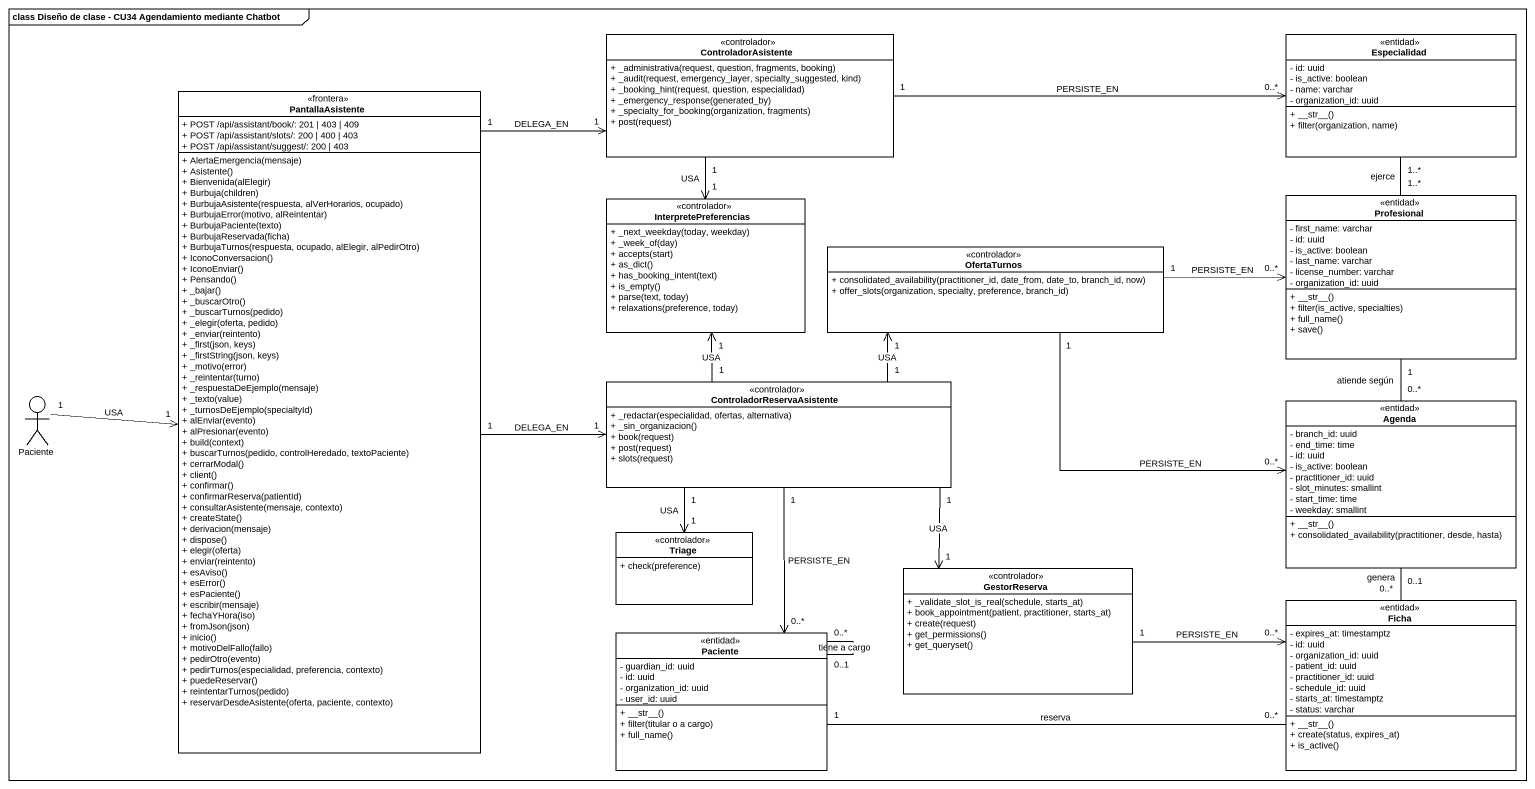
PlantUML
@startuml
mainframe class Diseño de clase - CU34 Agendamiento mediante Chatbot
allowmixing
hide circle
hide empty members
skinparam classAttributeIconSize 0
class ControladorAsistente <<controlador>> {
  + _administrativa(request, question, fragments, booking)
  + _audit(request, emergency_layer, specialty_suggested, kind)
  + _booking_hint(request, question, especialidad)
  + _emergency_response(generated_by)
  + _specialty_for_booking(organization, fragments)
  + post(request)
}
class Especialidad <<entidad>> {
  - id: uuid
  - is_active: boolean
  - name: varchar
  - organization_id: uuid
  + ~__str~__()
  + filter(organization, name)
}
class PantallaAsistente <<frontera>> {
  + POST /api/assistant/book/: 201 | 403 | 409
  + POST /api/assistant/slots/: 200 | 400 | 403
  + POST /api/assistant/suggest/: 200 | 403
  + AlertaEmergencia(mensaje)
  + Asistente()
  + Bienvenida(alElegir)
  + Burbuja(children)
  + BurbujaAsistente(respuesta, alVerHorarios, ocupado)
  + BurbujaError(motivo, alReintentar)
  + BurbujaPaciente(texto)
  + BurbujaReservada(ficha)
  + BurbujaTurnos(respuesta, ocupado, alElegir, alPedirOtro)
  + IconoConversacion()
  + IconoEnviar()
  + Pensando()
  + _bajar()
  + _buscarOtro()
  + _buscarTurnos(pedido)
  + _elegir(oferta, pedido)
  + _enviar(reintento)
  + _first(json, keys)
  + _firstString(json, keys)
  + _motivo(error)
  + _reintentar(turno)
  + _respuestaDeEjemplo(mensaje)
  + _texto(value)
  + _turnosDeEjemplo(specialtyId)
  + alEnviar(evento)
  + alPresionar(evento)
  + build(context)
  + buscarTurnos(pedido, controlHeredado, textoPaciente)
  + cerrarModal()
  + client()
  + confirmar()
  + confirmarReserva(patientId)
  + consultarAsistente(mensaje, contexto)
  + createState()
  + derivacion(mensaje)
  + dispose()
  + elegir(oferta)
  + enviar(reintento)
  + esAviso()
  + esError()
  + esPaciente()
  + escribir(mensaje)
  + fechaYHora(iso)
  + fromJson(json)
  + inicio()
  + motivoDelFallo(fallo)
  + pedirOtro(evento)
  + pedirTurnos(especialidad, preferencia, contexto)
  + puedeReservar()
  + reintentarTurnos(pedido)
  + reservarDesdeAsistente(oferta, paciente, contexto)
}
class InterpretePreferencias <<controlador>> {
  + _next_weekday(today, weekday)
  + _week_of(day)
  + accepts(start)
  + as_dict()
  + has_booking_intent(text)
  + is_empty()
  + parse(text, today)
  + relaxations(preference, today)
}
class Profesional <<entidad>> {
  - first_name: varchar
  - id: uuid
  - is_active: boolean
  - last_name: varchar
  - license_number: varchar
  - organization_id: uuid
  + ~__str~__()
  + filter(is_active, specialties)
  + full_name()
  + save()
}
class OfertaTurnos <<controlador>> {
  + consolidated_availability(practitioner_id, date_from, date_to, branch_id, now)
  + offer_slots(organization, specialty, preference, branch_id)
}
actor Paciente
class ControladorReservaAsistente <<controlador>> {
  + _redactar(especialidad, ofertas, alternativa)
  + _sin_organizacion()
  + book(request)
  + post(request)
  + slots(request)
}
class Agenda <<entidad>> {
  - branch_id: uuid
  - end_time: time
  - id: uuid
  - is_active: boolean
  - practitioner_id: uuid
  - slot_minutes: smallint
  - start_time: time
  - weekday: smallint
  + ~__str~__()
  + consolidated_availability(practitioner, desde, hasta)
}
class Triage <<controlador>> {
  + check(preference)
}
class GestorReserva <<controlador>> {
  + _validate_slot_is_real(schedule, starts_at)
  + book_appointment(patient, practitioner, starts_at)
  + create(request)
  + get_permissions()
  + get_queryset()
}
class Ficha <<entidad>> {
  - expires_at: timestamptz
  - id: uuid
  - organization_id: uuid
  - patient_id: uuid
  - practitioner_id: uuid
  - schedule_id: uuid
  - starts_at: timestamptz
  - status: varchar
  + ~__str~__()
  + create(status, expires_at)
  + is_active()
}
class "Paciente" as Paciente_2 <<entidad>> {
  - guardian_id: uuid
  - id: uuid
  - organization_id: uuid
  - user_id: uuid
  + ~__str~__()
  + filter(titular o a cargo)
  + full_name()
}
ControladorAsistente "1" -right-> "0..*" Especialidad : PERSISTE_EN
ControladorAsistente "1" --> "1" InterpretePreferencias : USA
PantallaAsistente "1" -up-> "1" ControladorAsistente : DELEGA_EN
PantallaAsistente "1" -right-> "1" ControladorReservaAsistente : DELEGA_EN
Profesional "1..*" -up- "1..*" Especialidad : ejerce
Profesional "1" -- "0..*" Agenda : atiende según
OfertaTurnos "1" -right-> "0..*" Profesional : PERSISTE_EN
OfertaTurnos "1" -right-> "0..*" Agenda : PERSISTE_EN
Paciente "1" -right-> "1" PantallaAsistente : USA
ControladorReservaAsistente "1" -up-> "1" InterpretePreferencias : USA
ControladorReservaAsistente "1" -up-> "1" OfertaTurnos : USA
ControladorReservaAsistente "1" --> "1" Triage : USA
ControladorReservaAsistente "1" --> "1" GestorReserva : USA
ControladorReservaAsistente "1" --> "0..*" Paciente_2 : PERSISTE_EN
Agenda "0..1" -- "0..*" Ficha : genera
GestorReserva "1" -right-> "0..*" Ficha : PERSISTE_EN
Paciente_2 "1" -right- "0..*" Ficha : reserva
Paciente_2 "0..1" -- "0..*" Paciente_2 : tiene a cargo
@enduml
